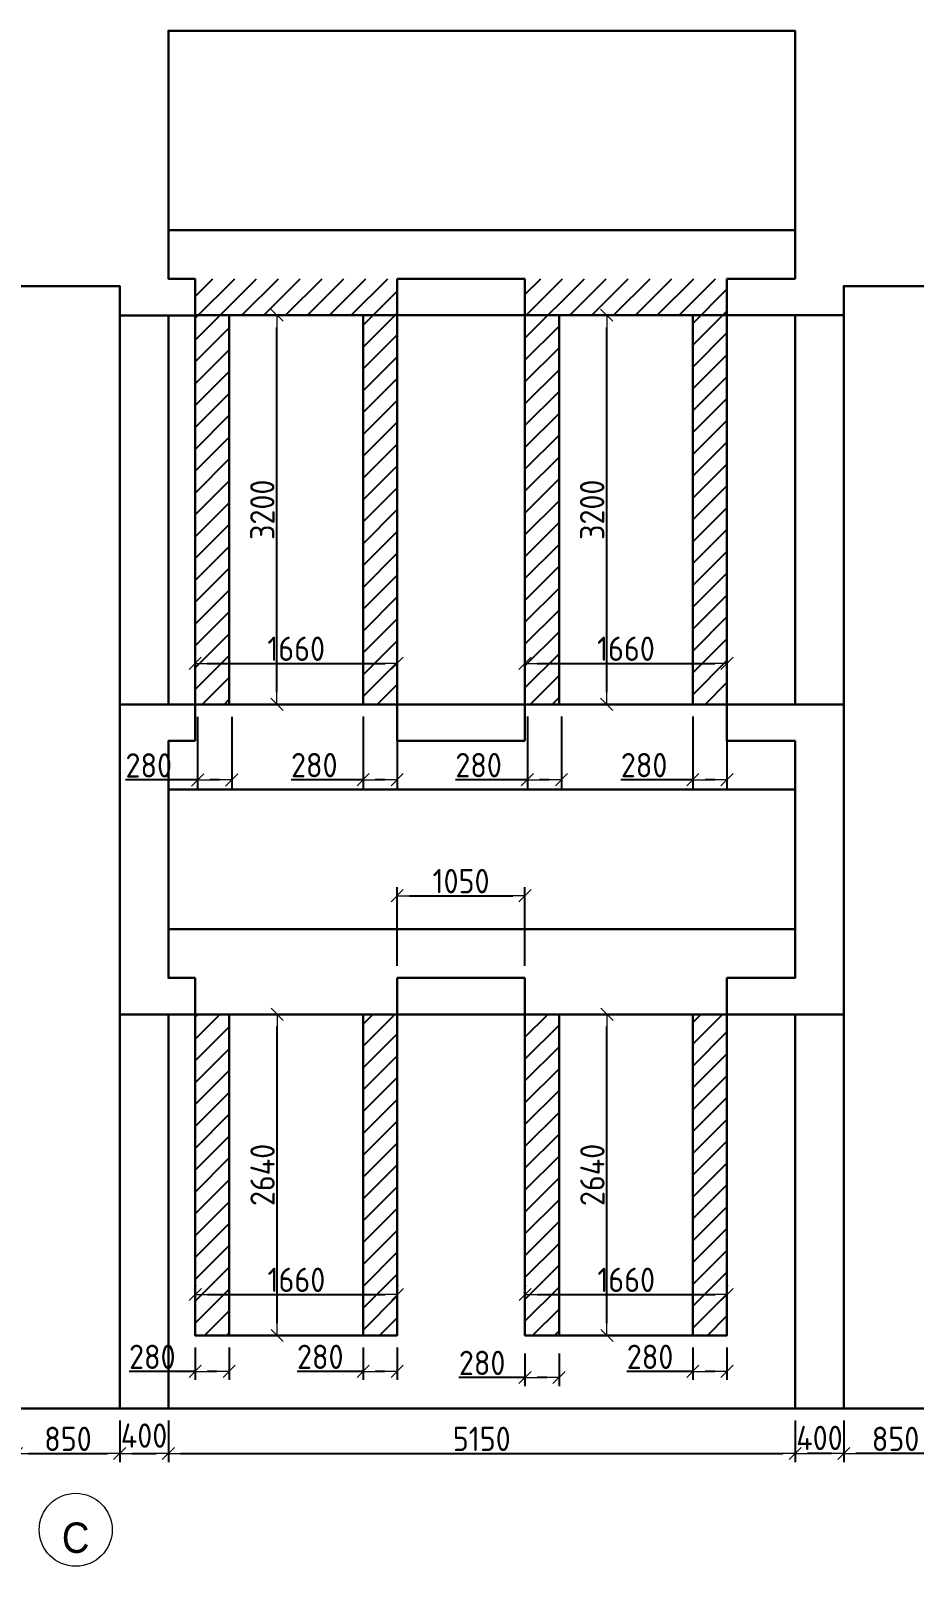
# Model space of a CAD drawing. Header units: millimetres. Extents: x -213536 to 1564669, y -45299 to 942238.
# Drawn here: x 186380 to 193640, y -45284 to -32655 of the extents above; entities that cross this region are included whole.
import ezdxf

# ---------------------------------------------------------------- set-up
doc = ezdxf.new("R2010")
doc.units = ezdxf.units.MM
doc.linetypes.add('50_200_ШТРИХ_1Т_ш5_п1_п1_', pattern=[700, 500, -100, 0, -100])
doc.layers.add('$AUDIT_BAD_LAYER1', color=7, linetype='Continuous')
for name, color, linetype, lineweight in [('Оси-1', 7, 'Continuous', 20), ('Оси-2', 7, '50_200_ШТРИХ_1Т_ш5_п1_п1_', 9), ('Основные линии', 7, 'Continuous', 30), ('Размеры', 7, 'Continuous', 15)]:
    doc.layers.add(name, color=color, linetype=linetype, lineweight=lineweight)
doc.styles.add('Arial', font='arial.ttf', dxfattribs={"width": 0.9, "height": 500})
doc.styles.add('СПДС', font='isocpeur.ttf', dxfattribs={"width": 0.9})
doc.dimstyles.new('Размера А3', dxfattribs={"dimtxt": 200, "dimasz": 100, "dimexe": 70, "dimexo": 100, "dimgap": 20, "dimtad": 1, "dimdec": 0, "dimrnd": 10, "dimzin": 0, "dimdsep": 46, "dimtxsty": 'СПДС', "dimblk": 'ARROWHEAD_6', "dimcen": 1, "dimclrd": 256, "dimclre": 256, "dimclrt": 256, "dimazin": 0, "dimtfac": 1, "dimtdec": 0, "dimtmove": 2, "dimatfit": 3, "dimfxl": 1, "dimtolj": 1, "dimtzin": 0, "dimarcsym": 0})

# ---------------------------------------------------------------- blocks, each defined once
blk = doc.blocks.new('ARROWHEAD_6')
at = {"color": 0, "linetype": 'Continuous'}
for p, q in [((0, 0), (-1, 0)), ((-0.5, -0.5), (0.5, 0.5))]:
    blk.add_line(p, q, dxfattribs=at)
blk = doc.blocks.new('*D5671')
at = {"layer": 'Defpoints', "color": 0, "lineweight": 50, "transparency": 16777216}
for p in [(188204, -34995), (188403, -34995), (188204, -38195)]:
    blk.add_point(p, dxfattribs=at)
at = {"layer": 'Размеры', "lineweight": -2, "transparency": 16777216}
for p, q in [((188304, -34995), (188473, -34995)), ((188403, -38095), (188403, -35095)), ((188304, -38195), (188473, -38195))]:
    blk.add_line(p, q, dxfattribs=at)
at = {"layer": 'Размеры', "lineweight": -2, "transparency": 16777216, "xscale": 100, "yscale": 100, "zscale": 100}
for p, rotation in [((188403, -34995), 90), ((188403, -38195), 270)]:
    blk.add_blockref('ARROWHEAD_6', p, dxfattribs=dict(at, rotation=rotation))
at = {"layer": 'Размеры', "lineweight": 15, "transparency": 16777216, "insert": (188283, -36595), "char_height": 200, "attachment_point": 5, "rotation": 90, "style": 'СПДС'}
blk.add_mtext('\\A1;3200', dxfattribs=at)
blk = doc.blocks.new('*D5672')
at = {"layer": 'Defpoints', "color": 0, "lineweight": 50, "transparency": 16777216}
for p in [(190914, -34995), (191113, -34995), (190914, -38195)]:
    blk.add_point(p, dxfattribs=at)
at = {"layer": 'Размеры', "lineweight": -2, "transparency": 16777216}
for p, q in [((191014, -34995), (191183, -34995)), ((191113, -38095), (191113, -35095)), ((191014, -38195), (191183, -38195))]:
    blk.add_line(p, q, dxfattribs=at)
at = {"layer": 'Размеры', "lineweight": -2, "transparency": 16777216, "xscale": 100, "yscale": 100, "zscale": 100}
for p, rotation in [((191113, -34995), 90), ((191113, -38195), 270)]:
    blk.add_blockref('ARROWHEAD_6', p, dxfattribs=dict(at, rotation=rotation))
at = {"layer": 'Размеры', "lineweight": 15, "transparency": 16777216, "insert": (190993, -36595), "char_height": 200, "attachment_point": 5, "rotation": 90, "style": 'СПДС'}
blk.add_mtext('\\A1;3200', dxfattribs=at)
blk = doc.blocks.new('*D5695')
at = {"layer": 'Defpoints', "color": 0, "lineweight": 50, "transparency": 16777216}
for p in [(189393, -43048), (187733, -43073), (189393, -43073)]:
    blk.add_point(p, dxfattribs=at)
at = {"layer": 'Размеры', "lineweight": -2, "transparency": 16777216}
for p, q in [((187733, -42973), (187733, -42978)), ((187833, -43048), (189293, -43048)), ((189393, -42973), (189393, -42978))]:
    blk.add_line(p, q, dxfattribs=at)
at = {"layer": 'Размеры', "lineweight": -2, "transparency": 16777216, "xscale": 100, "yscale": 100, "zscale": 100, "rotation": 180}
blk.add_blockref('ARROWHEAD_6', (187733, -43048), dxfattribs=at)
at = {"layer": 'Размеры', "lineweight": -2, "transparency": 16777216, "xscale": 100, "yscale": 100, "zscale": 100}
blk.add_blockref('ARROWHEAD_6', (189393, -43048), dxfattribs=at)
at = {"layer": 'Размеры', "lineweight": 15, "transparency": 16777216, "insert": (188563, -42928), "char_height": 200, "attachment_point": 5, "style": 'СПДС'}
blk.add_mtext('\\A1;1660', dxfattribs=at)
blk = doc.blocks.new('*D5696')
at = {"layer": 'Defpoints', "color": 0, "lineweight": 50, "transparency": 16777216}
for p in [(188207, -40745), (188405, -40745), (188207, -43385)]:
    blk.add_point(p, dxfattribs=at)
at = {"layer": 'Размеры', "lineweight": -2, "transparency": 16777216}
for p, q in [((188307, -40745), (188475, -40745)), ((188405, -43285), (188405, -40845)), ((188307, -43385), (188475, -43385))]:
    blk.add_line(p, q, dxfattribs=at)
at = {"layer": 'Размеры', "lineweight": -2, "transparency": 16777216, "xscale": 100, "yscale": 100, "zscale": 100}
for p, rotation in [((188405, -40745), 90), ((188405, -43385), 270)]:
    blk.add_blockref('ARROWHEAD_6', p, dxfattribs=dict(at, rotation=rotation))
at = {"layer": 'Размеры', "lineweight": 15, "transparency": 16777216, "insert": (188285, -42065), "char_height": 200, "attachment_point": 5, "rotation": 90, "style": 'СПДС'}
blk.add_mtext('\\A1;2640', dxfattribs=at)
blk = doc.blocks.new('*D5697')
at = {"layer": 'Defpoints', "color": 0, "lineweight": 50, "transparency": 16777216}
for p in [(188207, -40745), (188405, -40745), (188207, -43385)]:
    blk.add_point(p, dxfattribs=at)
at = {"layer": 'Размеры', "lineweight": -2, "transparency": 16777216}
for p, q in [((188307, -40745), (188475, -40745)), ((188405, -43285), (188405, -40845)), ((188307, -43385), (188475, -43385))]:
    blk.add_line(p, q, dxfattribs=at)
at = {"layer": 'Размеры', "lineweight": -2, "transparency": 16777216, "xscale": 100, "yscale": 100, "zscale": 100}
for p, rotation in [((188405, -40745), 90), ((188405, -43385), 270)]:
    blk.add_blockref('ARROWHEAD_6', p, dxfattribs=dict(at, rotation=rotation))
at = {"layer": 'Размеры', "lineweight": 15, "transparency": 16777216, "insert": (188285, -42065), "char_height": 200, "attachment_point": 5, "rotation": 90, "style": 'СПДС'}
blk.add_mtext('\\A1;2640', dxfattribs=at)
blk = doc.blocks.new('*D5698')
at = {"layer": 'Defpoints', "color": 0, "lineweight": 50, "transparency": 16777216}
for p in [(192103, -43048), (190443, -43073), (192103, -43073)]:
    blk.add_point(p, dxfattribs=at)
at = {"layer": 'Размеры', "lineweight": -2, "transparency": 16777216}
for p, q in [((190443, -42973), (190443, -42978)), ((190543, -43048), (192003, -43048)), ((192103, -42973), (192103, -42978))]:
    blk.add_line(p, q, dxfattribs=at)
at = {"layer": 'Размеры', "lineweight": -2, "transparency": 16777216, "xscale": 100, "yscale": 100, "zscale": 100, "rotation": 180}
blk.add_blockref('ARROWHEAD_6', (190443, -43048), dxfattribs=at)
at = {"layer": 'Размеры', "lineweight": -2, "transparency": 16777216, "xscale": 100, "yscale": 100, "zscale": 100}
blk.add_blockref('ARROWHEAD_6', (192103, -43048), dxfattribs=at)
at = {"layer": 'Размеры', "lineweight": 15, "transparency": 16777216, "insert": (191273, -42928), "char_height": 200, "attachment_point": 5, "style": 'СПДС'}
blk.add_mtext('\\A1;1660', dxfattribs=at)
blk = doc.blocks.new('*D5699')
at = {"layer": 'Defpoints', "color": 0, "lineweight": 50, "transparency": 16777216}
for p in [(190917, -40745), (191115, -40745), (190917, -43385)]:
    blk.add_point(p, dxfattribs=at)
at = {"layer": 'Размеры', "lineweight": -2, "transparency": 16777216}
for p, q in [((191017, -40745), (191185, -40745)), ((191115, -43285), (191115, -40845)), ((191017, -43385), (191185, -43385))]:
    blk.add_line(p, q, dxfattribs=at)
at = {"layer": 'Размеры', "lineweight": -2, "transparency": 16777216, "xscale": 100, "yscale": 100, "zscale": 100}
for p, rotation in [((191115, -40745), 90), ((191115, -43385), 270)]:
    blk.add_blockref('ARROWHEAD_6', p, dxfattribs=dict(at, rotation=rotation))
at = {"layer": 'Размеры', "lineweight": 15, "transparency": 16777216, "insert": (190995, -42065), "char_height": 200, "attachment_point": 5, "rotation": 90, "style": 'СПДС'}
blk.add_mtext('\\A1;2640', dxfattribs=at)
blk = doc.blocks.new('*D5700')
at = {"layer": 'Defpoints', "color": 0, "lineweight": 50, "transparency": 16777216}
for p in [(190917, -40745), (191115, -40745), (190917, -43385)]:
    blk.add_point(p, dxfattribs=at)
at = {"layer": 'Размеры', "lineweight": -2, "transparency": 16777216}
for p, q in [((191017, -40745), (191185, -40745)), ((191115, -43285), (191115, -40845)), ((191017, -43385), (191185, -43385))]:
    blk.add_line(p, q, dxfattribs=at)
at = {"layer": 'Размеры', "lineweight": -2, "transparency": 16777216, "xscale": 100, "yscale": 100, "zscale": 100}
for p, rotation in [((191115, -40745), 90), ((191115, -43385), 270)]:
    blk.add_blockref('ARROWHEAD_6', p, dxfattribs=dict(at, rotation=rotation))
at = {"layer": 'Размеры', "lineweight": 15, "transparency": 16777216, "insert": (190995, -42065), "char_height": 200, "attachment_point": 5, "rotation": 90, "style": 'СПДС'}
blk.add_mtext('\\A1;2640', dxfattribs=at)
blk = doc.blocks.new('*D5704')
at = {"layer": 'Defpoints', "color": 0, "lineweight": 50, "transparency": 16777216}
for p in [(187731, -37883), (189391, -37858), (189391, -37883)]:
    blk.add_point(p, dxfattribs=at)
at = {"layer": 'Размеры', "lineweight": -2, "transparency": 16777216}
for p, q in [((187731, -37783), (187731, -37788)), ((187831, -37858), (189291, -37858)), ((189391, -37783), (189391, -37788))]:
    blk.add_line(p, q, dxfattribs=at)
at = {"layer": 'Размеры', "lineweight": -2, "transparency": 16777216, "xscale": 100, "yscale": 100, "zscale": 100, "rotation": 180}
blk.add_blockref('ARROWHEAD_6', (187731, -37858), dxfattribs=at)
at = {"layer": 'Размеры', "lineweight": -2, "transparency": 16777216, "xscale": 100, "yscale": 100, "zscale": 100}
blk.add_blockref('ARROWHEAD_6', (189391, -37858), dxfattribs=at)
at = {"layer": 'Размеры', "lineweight": 15, "transparency": 16777216, "insert": (188561, -37738), "char_height": 200, "attachment_point": 5, "style": 'СПДС'}
blk.add_mtext('\\A1;1660', dxfattribs=at)
blk = doc.blocks.new('*D5707')
at = {"layer": 'Defpoints', "color": 0, "lineweight": 50, "transparency": 16777216}
for p in [(190441, -37883), (192101, -37858), (192101, -37883)]:
    blk.add_point(p, dxfattribs=at)
at = {"layer": 'Размеры', "lineweight": -2, "transparency": 16777216}
for p, q in [((190441, -37783), (190441, -37788)), ((190541, -37858), (192001, -37858)), ((192101, -37783), (192101, -37788))]:
    blk.add_line(p, q, dxfattribs=at)
at = {"layer": 'Размеры', "lineweight": -2, "transparency": 16777216, "xscale": 100, "yscale": 100, "zscale": 100, "rotation": 180}
blk.add_blockref('ARROWHEAD_6', (190441, -37858), dxfattribs=at)
at = {"layer": 'Размеры', "lineweight": -2, "transparency": 16777216, "xscale": 100, "yscale": 100, "zscale": 100}
blk.add_blockref('ARROWHEAD_6', (192101, -37858), dxfattribs=at)
at = {"layer": 'Размеры', "lineweight": 15, "transparency": 16777216, "insert": (191271, -37738), "char_height": 200, "attachment_point": 5, "style": 'СПДС'}
blk.add_mtext('\\A1;1660', dxfattribs=at)
blk = doc.blocks.new('*D5798')
at = {"layer": 'Defpoints', "color": 0, "lineweight": 50, "transparency": 16777216}
for p in [(186261, -43985), (187111, -43985), (187111, -44356)]:
    blk.add_point(p, dxfattribs=at)
at = {"layer": 'Размеры', "lineweight": -2, "transparency": 16777216}
for p, q in [((186261, -44085), (186261, -44426)), ((187111, -44085), (187111, -44426)), ((186361, -44356), (187011, -44356))]:
    blk.add_line(p, q, dxfattribs=at)
at = {"layer": 'Размеры', "lineweight": -2, "transparency": 16777216, "xscale": 100, "yscale": 100, "zscale": 100, "rotation": 180}
blk.add_blockref('ARROWHEAD_6', (186261, -44356), dxfattribs=at)
at = {"layer": 'Размеры', "lineweight": -2, "transparency": 16777216, "xscale": 100, "yscale": 100, "zscale": 100}
blk.add_blockref('ARROWHEAD_6', (187111, -44356), dxfattribs=at)
at = {"layer": 'Размеры', "lineweight": 15, "transparency": 16777216, "insert": (186686, -44236), "char_height": 200, "attachment_point": 5, "style": 'СПДС'}
blk.add_mtext('\\A1;850', dxfattribs=at)
blk = doc.blocks.new('*D5799')
at = {"layer": 'Defpoints', "color": 0, "lineweight": 50, "transparency": 16777216}
for p in [(187111, -43985), (187511, -43985), (187511, -44356)]:
    blk.add_point(p, dxfattribs=at)
at = {"layer": 'Размеры', "lineweight": -2, "transparency": 16777216}
for p, q in [((187111, -44085), (187111, -44426)), ((187511, -44085), (187511, -44426)), ((187211, -44356), (187411, -44356))]:
    blk.add_line(p, q, dxfattribs=at)
at = {"layer": 'Размеры', "lineweight": -2, "transparency": 16777216, "xscale": 100, "yscale": 100, "zscale": 100, "rotation": 180}
blk.add_blockref('ARROWHEAD_6', (187111, -44356), dxfattribs=at)
at = {"layer": 'Размеры', "lineweight": -2, "transparency": 16777216, "xscale": 100, "yscale": 100, "zscale": 100}
blk.add_blockref('ARROWHEAD_6', (187511, -44356), dxfattribs=at)
at = {"layer": 'Размеры', "lineweight": 15, "transparency": 16777216, "insert": (187311, -44209), "char_height": 200, "attachment_point": 5, "style": 'СПДС'}
blk.add_mtext('\\A1;400', dxfattribs=at)
blk = doc.blocks.new('*D5800')
at = {"layer": 'Defpoints', "color": 0, "lineweight": 50, "transparency": 16777216}
for p in [(187511, -43985), (192661, -43985), (192661, -44356)]:
    blk.add_point(p, dxfattribs=at)
at = {"layer": 'Размеры', "lineweight": -2, "transparency": 16777216}
for p, q in [((187511, -44085), (187511, -44426)), ((192661, -44085), (192661, -44426)), ((187611, -44356), (192561, -44356))]:
    blk.add_line(p, q, dxfattribs=at)
at = {"layer": 'Размеры', "lineweight": -2, "transparency": 16777216, "xscale": 100, "yscale": 100, "zscale": 100, "rotation": 180}
blk.add_blockref('ARROWHEAD_6', (187511, -44356), dxfattribs=at)
at = {"layer": 'Размеры', "lineweight": -2, "transparency": 16777216, "xscale": 100, "yscale": 100, "zscale": 100}
blk.add_blockref('ARROWHEAD_6', (192661, -44356), dxfattribs=at)
at = {"layer": 'Размеры', "lineweight": 15, "transparency": 16777216, "insert": (190086, -44236), "char_height": 200, "attachment_point": 5, "style": 'СПДС'}
blk.add_mtext('\\A1;5150', dxfattribs=at)
blk = doc.blocks.new('*D5801')
at = {"layer": 'Defpoints', "color": 0, "lineweight": 50, "transparency": 16777216}
for p in [(192661, -43985), (193061, -43985), (192661, -44356)]:
    blk.add_point(p, dxfattribs=at)
at = {"layer": 'Размеры', "lineweight": -2, "transparency": 16777216}
for p, q in [((192661, -44085), (192661, -44426)), ((193061, -44085), (193061, -44426)), ((192961, -44356), (192761, -44356))]:
    blk.add_line(p, q, dxfattribs=at)
at = {"layer": 'Размеры', "lineweight": -2, "transparency": 16777216, "xscale": 100, "yscale": 100, "zscale": 100, "rotation": 180}
blk.add_blockref('ARROWHEAD_6', (192661, -44356), dxfattribs=at)
at = {"layer": 'Размеры', "lineweight": -2, "transparency": 16777216, "xscale": 100, "yscale": 100, "zscale": 100}
blk.add_blockref('ARROWHEAD_6', (193061, -44356), dxfattribs=at)
at = {"layer": 'Размеры', "lineweight": 15, "transparency": 16777216, "insert": (192861, -44228), "char_height": 200, "attachment_point": 5, "style": 'СПДС'}
blk.add_mtext('\\A1;400', dxfattribs=at)
blk = doc.blocks.new('*D5802')
at = {"layer": 'Defpoints', "color": 0, "lineweight": 50, "transparency": 16777216}
for p in [(193061, -43985), (193911, -43985), (193061, -44356)]:
    blk.add_point(p, dxfattribs=at)
at = {"layer": 'Размеры', "lineweight": -2, "transparency": 16777216}
for p, q in [((193061, -44085), (193061, -44426)), ((193911, -44085), (193911, -44426)), ((193811, -44356), (193161, -44356))]:
    blk.add_line(p, q, dxfattribs=at)
at = {"layer": 'Размеры', "lineweight": -2, "transparency": 16777216, "xscale": 100, "yscale": 100, "zscale": 100, "rotation": 180}
blk.add_blockref('ARROWHEAD_6', (193061, -44356), dxfattribs=at)
at = {"layer": 'Размеры', "lineweight": -2, "transparency": 16777216, "xscale": 100, "yscale": 100, "zscale": 100}
blk.add_blockref('ARROWHEAD_6', (193911, -44356), dxfattribs=at)
at = {"layer": 'Размеры', "lineweight": 15, "transparency": 16777216, "insert": (193486, -44236), "char_height": 200, "attachment_point": 5, "style": 'СПДС'}
blk.add_mtext('\\A1;850', dxfattribs=at)
blk = doc.blocks.new('*D5814')
at = {"layer": 'Defpoints', "color": 0, "lineweight": 50, "transparency": 16777216}
for p in [(190441, -39769), (189391, -40445), (190441, -40445)]:
    blk.add_point(p, dxfattribs=at)
at = {"layer": 'Размеры', "lineweight": -2, "transparency": 16777216}
for p, q in [((189391, -40345), (189391, -39699)), ((189491, -39769), (190341, -39769)), ((190441, -40345), (190441, -39699))]:
    blk.add_line(p, q, dxfattribs=at)
at = {"layer": 'Размеры', "lineweight": -2, "transparency": 16777216, "xscale": 100, "yscale": 100, "zscale": 100, "rotation": 180}
blk.add_blockref('ARROWHEAD_6', (189391, -39769), dxfattribs=at)
at = {"layer": 'Размеры', "lineweight": -2, "transparency": 16777216, "xscale": 100, "yscale": 100, "zscale": 100}
blk.add_blockref('ARROWHEAD_6', (190441, -39769), dxfattribs=at)
at = {"layer": 'Размеры', "lineweight": 15, "transparency": 16777216, "insert": (189916, -39649), "char_height": 200, "attachment_point": 5, "style": 'СПДС'}
blk.add_mtext('\\A1;1050', dxfattribs=at)
blk = doc.blocks.new('Ось сетки - Круг_Ø6_00__ISO-2_5_0_9K_-17386508-АИ_План этажа Радиаторы_2')
at = {"layer": 'Оси-1'}
blk.add_circle((0, 0), 3, dxfattribs=at)
blk = doc.blocks.new('*D5723')
at = {"layer": 'Defpoints', "color": 0, "lineweight": 50, "transparency": 16777216}
for p in [(187751, -38197), (188031, -38197), (188031, -38817)]:
    blk.add_point(p, dxfattribs=at)
at = {"layer": 'Размеры', "lineweight": -2, "transparency": 16777216}
for p, q in [((187751, -38297), (187751, -38887)), ((188031, -38297), (188031, -38887)), ((187751, -38817), (187159, -38817)), ((187931, -38817), (187851, -38817))]:
    blk.add_line(p, q, dxfattribs=at)
at = {"layer": 'Размеры', "lineweight": -2, "transparency": 16777216, "xscale": 100, "yscale": 100, "zscale": 100, "rotation": 180}
blk.add_blockref('ARROWHEAD_6', (187751, -38817), dxfattribs=at)
at = {"layer": 'Размеры', "lineweight": -2, "transparency": 16777216, "xscale": 100, "yscale": 100, "zscale": 100}
blk.add_blockref('ARROWHEAD_6', (188031, -38817), dxfattribs=at)
at = {"layer": 'Размеры', "transparency": 16777216, "insert": (187350, -38697), "char_height": 200, "attachment_point": 5, "style": 'СПДС'}
blk.add_mtext('\\A1;280', dxfattribs=at)
blk = doc.blocks.new('*D5724')
at = {"layer": 'Defpoints', "color": 0, "lineweight": 50, "transparency": 16777216}
for p in [(189111, -38195), (189391, -38195), (189391, -38815)]:
    blk.add_point(p, dxfattribs=at)
at = {"layer": 'Размеры', "lineweight": -2, "transparency": 16777216}
for p, q in [((189111, -38295), (189111, -38885)), ((189391, -38295), (189391, -38885)), ((189111, -38815), (188519, -38815)), ((189291, -38815), (189211, -38815))]:
    blk.add_line(p, q, dxfattribs=at)
at = {"layer": 'Размеры', "lineweight": -2, "transparency": 16777216, "xscale": 100, "yscale": 100, "zscale": 100, "rotation": 180}
blk.add_blockref('ARROWHEAD_6', (189111, -38815), dxfattribs=at)
at = {"layer": 'Размеры', "lineweight": -2, "transparency": 16777216, "xscale": 100, "yscale": 100, "zscale": 100}
blk.add_blockref('ARROWHEAD_6', (189391, -38815), dxfattribs=at)
at = {"layer": 'Размеры', "transparency": 16777216, "insert": (188710, -38695), "char_height": 200, "attachment_point": 5, "style": 'СПДС'}
blk.add_mtext('\\A1;280', dxfattribs=at)
blk = doc.blocks.new('*D5725')
at = {"layer": 'Defpoints', "color": 0, "lineweight": 50, "transparency": 16777216}
for p in [(190461, -38195), (190741, -38195), (190741, -38815)]:
    blk.add_point(p, dxfattribs=at)
at = {"layer": 'Размеры', "lineweight": -2, "transparency": 16777216}
for p, q in [((190461, -38295), (190461, -38885)), ((190741, -38295), (190741, -38885)), ((190461, -38815), (189869, -38815)), ((190641, -38815), (190561, -38815))]:
    blk.add_line(p, q, dxfattribs=at)
at = {"layer": 'Размеры', "lineweight": -2, "transparency": 16777216, "xscale": 100, "yscale": 100, "zscale": 100, "rotation": 180}
blk.add_blockref('ARROWHEAD_6', (190461, -38815), dxfattribs=at)
at = {"layer": 'Размеры', "lineweight": -2, "transparency": 16777216, "xscale": 100, "yscale": 100, "zscale": 100}
blk.add_blockref('ARROWHEAD_6', (190741, -38815), dxfattribs=at)
at = {"layer": 'Размеры', "transparency": 16777216, "insert": (190060, -38695), "char_height": 200, "attachment_point": 5, "style": 'СПДС'}
blk.add_mtext('\\A1;280', dxfattribs=at)
blk = doc.blocks.new('*D5726')
at = {"layer": 'Defpoints', "color": 0, "lineweight": 50, "transparency": 16777216}
for p in [(191821, -38195), (192101, -38195), (192101, -38815)]:
    blk.add_point(p, dxfattribs=at)
at = {"layer": 'Размеры', "lineweight": -2, "transparency": 16777216}
for p, q in [((191821, -38295), (191821, -38885)), ((192101, -38295), (192101, -38885)), ((191821, -38815), (191229, -38815)), ((192001, -38815), (191921, -38815))]:
    blk.add_line(p, q, dxfattribs=at)
at = {"layer": 'Размеры', "lineweight": -2, "transparency": 16777216, "xscale": 100, "yscale": 100, "zscale": 100, "rotation": 180}
blk.add_blockref('ARROWHEAD_6', (191821, -38815), dxfattribs=at)
at = {"layer": 'Размеры', "lineweight": -2, "transparency": 16777216, "xscale": 100, "yscale": 100, "zscale": 100}
blk.add_blockref('ARROWHEAD_6', (192101, -38815), dxfattribs=at)
at = {"layer": 'Размеры', "transparency": 16777216, "insert": (191420, -38695), "char_height": 200, "attachment_point": 5, "style": 'СПДС'}
blk.add_mtext('\\A1;280', dxfattribs=at)
blk = doc.blocks.new('*D5739')
at = {"layer": 'Defpoints', "color": 0, "lineweight": 50, "transparency": 16777216}
for p in [(187731, -43385), (188011, -43385), (188011, -43681)]:
    blk.add_point(p, dxfattribs=at)
at = {"layer": 'Размеры', "lineweight": -2, "transparency": 16777216}
for p, q in [((187731, -43485), (187731, -43751)), ((188011, -43485), (188011, -43751)), ((187731, -43681), (187188, -43681)), ((187911, -43681), (187831, -43681))]:
    blk.add_line(p, q, dxfattribs=at)
at = {"layer": 'Размеры', "lineweight": -2, "transparency": 16777216, "xscale": 100, "yscale": 100, "zscale": 100, "rotation": 180}
blk.add_blockref('ARROWHEAD_6', (187731, -43681), dxfattribs=at)
at = {"layer": 'Размеры', "lineweight": -2, "transparency": 16777216, "xscale": 100, "yscale": 100, "zscale": 100}
blk.add_blockref('ARROWHEAD_6', (188011, -43681), dxfattribs=at)
at = {"layer": 'Размеры', "transparency": 16777216, "insert": (187379, -43561), "char_height": 200, "attachment_point": 5, "style": 'СПДС'}
blk.add_mtext('\\A1;280', dxfattribs=at)
blk = doc.blocks.new('*D5740')
at = {"layer": 'Defpoints', "color": 0, "lineweight": 50, "transparency": 16777216}
for p in [(189111, -43385), (189391, -43385), (189391, -43681)]:
    blk.add_point(p, dxfattribs=at)
at = {"layer": 'Размеры', "lineweight": -2, "transparency": 16777216}
for p, q in [((189111, -43485), (189111, -43751)), ((189391, -43485), (189391, -43751)), ((189111, -43681), (188568, -43681)), ((189291, -43681), (189211, -43681))]:
    blk.add_line(p, q, dxfattribs=at)
at = {"layer": 'Размеры', "lineweight": -2, "transparency": 16777216, "xscale": 100, "yscale": 100, "zscale": 100, "rotation": 180}
blk.add_blockref('ARROWHEAD_6', (189111, -43681), dxfattribs=at)
at = {"layer": 'Размеры', "lineweight": -2, "transparency": 16777216, "xscale": 100, "yscale": 100, "zscale": 100}
blk.add_blockref('ARROWHEAD_6', (189391, -43681), dxfattribs=at)
at = {"layer": 'Размеры', "transparency": 16777216, "insert": (188759, -43561), "char_height": 200, "attachment_point": 5, "style": 'СПДС'}
blk.add_mtext('\\A1;280', dxfattribs=at)
blk = doc.blocks.new('*D5741')
at = {"layer": 'Defpoints', "color": 0, "lineweight": 50, "transparency": 16777216}
for p in [(190441, -43435), (190721, -43435), (190721, -43731)]:
    blk.add_point(p, dxfattribs=at)
at = {"layer": 'Размеры', "lineweight": -2, "transparency": 16777216}
for p, q in [((190441, -43535), (190441, -43801)), ((190721, -43535), (190721, -43801)), ((190441, -43731), (189898, -43731)), ((190621, -43731), (190541, -43731))]:
    blk.add_line(p, q, dxfattribs=at)
at = {"layer": 'Размеры', "lineweight": -2, "transparency": 16777216, "xscale": 100, "yscale": 100, "zscale": 100, "rotation": 180}
blk.add_blockref('ARROWHEAD_6', (190441, -43731), dxfattribs=at)
at = {"layer": 'Размеры', "lineweight": -2, "transparency": 16777216, "xscale": 100, "yscale": 100, "zscale": 100}
blk.add_blockref('ARROWHEAD_6', (190721, -43731), dxfattribs=at)
at = {"layer": 'Размеры', "transparency": 16777216, "insert": (190089, -43611), "char_height": 200, "attachment_point": 5, "style": 'СПДС'}
blk.add_mtext('\\A1;280', dxfattribs=at)
blk = doc.blocks.new('*D5742')
at = {"layer": 'Defpoints', "color": 0, "lineweight": 50, "transparency": 16777216}
for p in [(191821, -43385), (192101, -43385), (192101, -43681)]:
    blk.add_point(p, dxfattribs=at)
at = {"layer": 'Размеры', "lineweight": -2, "transparency": 16777216}
for p, q in [((191821, -43485), (191821, -43751)), ((192101, -43485), (192101, -43751)), ((191821, -43681), (191278, -43681)), ((192001, -43681), (191921, -43681))]:
    blk.add_line(p, q, dxfattribs=at)
at = {"layer": 'Размеры', "lineweight": -2, "transparency": 16777216, "xscale": 100, "yscale": 100, "zscale": 100, "rotation": 180}
blk.add_blockref('ARROWHEAD_6', (191821, -43681), dxfattribs=at)
at = {"layer": 'Размеры', "lineweight": -2, "transparency": 16777216, "xscale": 100, "yscale": 100, "zscale": 100}
blk.add_blockref('ARROWHEAD_6', (192101, -43681), dxfattribs=at)
at = {"layer": 'Размеры', "transparency": 16777216, "insert": (191469, -43561), "char_height": 200, "attachment_point": 5, "style": 'СПДС'}
blk.add_mtext('\\A1;280', dxfattribs=at)

msp = doc.modelspace()

# ---------------------------------------------------------------- hatches: boundary and pattern name
at = {"layer": '$AUDIT_BAD_LAYER1', "transparency": 33554559}
h = msp.add_hatch(dxfattribs=at)
h.set_pattern_fill('ANSI31', color=5, scale=40.0073)
h.paths.add_polyline_path([(168014.7, -34995.3), (167734.7, -34995.3), (167734.7, -38195.3), (168014.7, -38195.3)])
h.paths.add_polyline_path([(169394.7, -34695.3), (167734.7, -34695.3), (167734.7, -34995.3), (169394.7, -34995.3)])
h.paths.add_polyline_path([(169394.7, -34995.3), (169114.7, -34995.3), (169114.7, -38195.3), (169394.7, -38195.3)])
h.paths.add_polyline_path([(170605.7, -34995.3), (170325.7, -34995.3), (170325.7, -38195.3), (170605.7, -38195.3)])
h.paths.add_polyline_path([(171985.7, -34695.3), (170325.7, -34695.3), (170325.7, -34995.3), (170605.7, -34995.3), (171985.7, -34995.3)])
h.paths.add_polyline_path([(171985.7, -34995.3), (171705.7, -34995.3), (171705.7, -38195.3), (171985.7, -38195.3)])
h.paths.add_polyline_path([(174660.7, -34995.3), (174380.7, -34995.3), (174380.7, -38195.3), (174660.7, -38195.3)])
h.paths.add_polyline_path([(176040.7, -34695.3), (174380.7, -34695.3), (174380.7, -34995.3), (176040.7, -34995.3)])
h.paths.add_polyline_path([(176040.7, -34995.3), (175760.7, -34995.3), (175760.7, -38195.3), (176040.7, -38195.3)])
h.paths.add_polyline_path([(177350.7, -34995.3), (177070.7, -34995.3), (177070.7, -38195.3), (177350.7, -38195.3)])
h.paths.add_polyline_path([(178730.7, -34695.3), (177070.7, -34695.3), (177070.7, -34995.3), (178730.7, -34995.3)])
h.paths.add_polyline_path([(178730.7, -34995.3), (178450.7, -34995.3), (178450.7, -38195.3), (178730.7, -38195.3)])
h.paths.add_polyline_path([(181340.7, -34995.3), (181060.7, -34995.3), (181060.7, -38195.3), (181340.7, -38195.3)])
h.paths.add_polyline_path([(182720.7, -34695.3), (181060.7, -34695.3), (181060.7, -34995.3), (182720.7, -34995.3)])
h.paths.add_polyline_path([(182720.7, -34995.3), (182440.7, -34995.3), (182440.7, -38195.3), (182720.7, -38195.3)])
h.paths.add_polyline_path([(184030.7, -34995.3), (183750.7, -34995.3), (183750.7, -38195.3), (184030.7, -38195.3)])
h.paths.add_polyline_path([(185410.7, -34695.3), (183750.7, -34695.3), (183750.7, -34995.3), (185410.7, -34995.3)])
h.paths.add_polyline_path([(185410.7, -34995.3), (185130.7, -34995.3), (185130.7, -38195.3), (185410.7, -38195.3)])
h.paths.add_polyline_path([(188010.7, -34995.3), (187730.7, -34995.3), (187730.7, -38195.3), (188010.7, -38195.3)])
h.paths.add_polyline_path([(189390.7, -34695.3), (187730.7, -34695.3), (187730.7, -34995.3), (189390.7, -34995.3)])
h.paths.add_polyline_path([(189390.7, -34995.3), (189110.7, -34995.3), (189110.7, -38195.3), (189390.7, -38195.3)])
h.paths.add_polyline_path([(190720.7, -34995.3), (190440.7, -34995.3), (190440.7, -38195.3), (190720.7, -38195.3)])
h.paths.add_polyline_path([(192100.7, -34695.3), (190440.7, -34695.3), (190440.7, -34995.3), (190720.7, -34995.3), (192100.7, -34995.3)])
h.paths.add_polyline_path([(192100.7, -34995.3), (191820.7, -34995.3), (191820.7, -38195.3), (192100.7, -38195.3)])
h.paths.add_polyline_path([(194695.1, -34995.3), (194415.1, -34995.3), (194415.1, -38195.3), (194695.1, -38195.3)])
h.paths.add_polyline_path([(196075.1, -34695.3), (194415.1, -34695.3), (194415.1, -34995.3), (196075.1, -34995.3)])
h.paths.add_polyline_path([(196075.1, -34995.3), (195795.1, -34995.3), (195795.1, -38195.3), (196075.1, -38195.3)])
h.paths.add_polyline_path([(197530.7, -34995.3), (197250.7, -34995.3), (197250.7, -38195.3), (197530.7, -38195.3)])
h.paths.add_polyline_path([(198910.7, -34695.3), (197250.7, -34695.3), (197250.7, -34995.3), (198910.7, -34995.3)])
h.paths.add_polyline_path([(198910.7, -34995.3), (198630.7, -34995.3), (198630.7, -38195.3), (198910.7, -38195.3)])
h.paths.add_polyline_path([(168014.7, -40745.3), (167734.7, -40745.3), (167734.7, -43385.3), (168014.7, -43385.3)])
h.paths.add_polyline_path([(169394.7, -40745.3), (169114.7, -40745.3), (169114.7, -43385.3), (169394.7, -43385.3)])
h.paths.add_polyline_path([(170605.7, -40745.3), (170325.7, -40745.3), (170325.7, -43385.3), (170605.7, -43385.3)])
h.paths.add_polyline_path([(171985.7, -40745.3), (171705.7, -40745.3), (171705.7, -43385.3), (171985.7, -43385.3)])
h.paths.add_polyline_path([(174660.7, -40745.3), (174380.7, -40745.3), (174380.7, -43385.3), (174660.7, -43385.3)])
h.paths.add_polyline_path([(176040.7, -40745.3), (175760.7, -40745.3), (175760.7, -43385.3), (176040.7, -43385.3)])
h.paths.add_polyline_path([(181340.7, -40745.3), (181060.7, -40745.3), (181060.7, -43385.3), (181340.7, -43385.3)])
h.paths.add_polyline_path([(182720.7, -40745.3), (182440.7, -40745.3), (182440.7, -43385.3), (182720.7, -43385.3)])
h.paths.add_polyline_path([(184030.7, -40745.3), (183750.7, -40745.3), (183750.7, -43385.3), (184030.7, -43385.3)])
h.paths.add_polyline_path([(185410.7, -40745.3), (185130.7, -40745.3), (185130.7, -43385.3), (185410.7, -43385.3)])
h.paths.add_polyline_path([(189390.7, -40745.3), (189110.7, -40745.3), (189110.7, -43385.3), (189390.7, -43385.3)])
h.paths.add_polyline_path([(188010.7, -40745.3), (187730.7, -40745.3), (187730.7, -43385.3), (188010.7, -43385.3)])
h.paths.add_polyline_path([(190720.7, -40745.3), (190440.7, -40745.3), (190440.7, -43385.3), (190720.7, -43385.3)])
h.paths.add_polyline_path([(192100.7, -40745.3), (191820.7, -40745.3), (191820.7, -43385.3), (192100.7, -43385.3)])
h.paths.add_polyline_path([(194695.1, -40745.3), (194415.1, -40745.3), (194415.1, -43385.3), (194695.1, -43385.3)])
h.paths.add_polyline_path([(196075.1, -40745.3), (195795.1, -40745.3), (195795.1, -43385.3), (196075.1, -43385.3)])
h.paths.add_polyline_path([(197530.7, -40745.3), (197250.7, -40745.3), (197250.7, -43385.3), (197530.7, -43385.3)])
h.paths.add_polyline_path([(198910.7, -40745.3), (198630.7, -40745.3), (198630.7, -43385.3), (198910.7, -43385.3)])
h.paths.add_polyline_path([(177070.7, -40745.3), (177350.7, -40745.3), (177350.7, -43385.3), (177070.7, -43385.3)])
h.paths.add_polyline_path([(178450.7, -40745.3), (178730.7, -40745.3), (178730.7, -43385.3), (178450.7, -43385.3)])

# ---------------------------------------------------------------- linework, layer by layer
at = {"layer": 'Основные линии'}
for p, q in [((187730.7, -38195.3), (187730.7, -34995.3)), ((187730.7, -34995.3), (187730.7, -38195.3)), ((188010.7, -38197.5), (188010.7, -34997.5)), ((189110.7, -34997.5), (189110.7, -38197.5)), ((189390.7, -34995.3), (189390.7, -38195.3)), ((189390.7, -38195.3), (189390.7, -34995.3)), ((190440.7, -38195.3), (190440.7, -34995.3)), ((190440.7, -34995.3), (190440.7, -38195.3)), ((190720.7, -38195.3), (190720.7, -34995.3)), ((191820.7, -34995.3), (191820.7, -38195.3)), ((192100.7, -34995.3), (192100.7, -38195.3)), ((192100.7, -38195.3), (192100.7, -34995.3)), ((189390.7, -38195.3), (187730.7, -38195.3)), ((187730.7, -38195.3), (188030.7, -38195.3)), ((189090.7, -38195.3), (189390.7, -38195.3)), ((192100.7, -38195.3), (190440.7, -38195.3)), ((190440.7, -38195.3), (190740.7, -38195.3)), ((191800.7, -38195.3), (192100.7, -38195.3)), ((187110.7, -43985.3), (186260.7, -43985.3)), ((187110.7, -43985.3), (187510.7, -43985.3)), ((192660.7, -43985.3), (187510.7, -43985.3)), ((193060.7, -43985.3), (192660.7, -43985.3)), ((193910.7, -43985.3), (193060.7, -43985.3))]:
    msp.add_line(p, q, dxfattribs=at)
for points in [[(192660.7, -34295.3), (187510.7, -34295.3), (187510.7, -32655.3), (192660.7, -32655.3)], [(187510.7, -38197.5), (187110.7, -38197.5), (187110.7, -34997.5), (187510.7, -34997.5)], [(187510.7, -34997.5), (187730.7, -34997.5), (187730.7, -38195.3), (187510.7, -38195.3)], [(189390.7, -34995.3), (190440.7, -34995.3), (190440.7, -38195.3), (189390.7, -38195.3)], [(192660.7, -38195.3), (192100.7, -38195.3), (192100.7, -34995.3), (192660.7, -34995.3)], [(192660.7, -34995.3), (193060.7, -34995.3), (193060.7, -38195.3), (192660.7, -38195.3)], [(192660.7, -40045.3), (187510.7, -40045.3), (187510.7, -38895.3), (192660.7, -38895.3)], [(187110.7, -43985.3), (187510.7, -43985.3), (187510.7, -40745.3), (187110.7, -40745.3)], [(187510.7, -40745.3), (192660.7, -40745.3), (192660.7, -43985.3), (187510.7, -43985.3)], [(189390.7, -43385.3), (187730.7, -43385.3), (187730.7, -40745.3), (189390.7, -40745.3)], [(187730.7, -40745.3), (188010.7, -40745.3), (188010.7, -43385.3), (187730.7, -43385.3)], [(189110.7, -40745.3), (189390.7, -40745.3), (189390.7, -43385.3), (189110.7, -43385.3)], [(192100.7, -43385.3), (190440.7, -43385.3), (190440.7, -40745.3), (192100.7, -40745.3)], [(190440.7, -40745.3), (190720.7, -40745.3), (190720.7, -43385.3), (190440.7, -43385.3)], [(191820.7, -40745.3), (192100.7, -40745.3), (192100.7, -43385.3), (191820.7, -43385.3)], [(192660.7, -40745.3), (193060.7, -40745.3), (193060.7, -43985.3), (192660.7, -43985.3)]]:
    msp.add_lwpolyline(points, close=True, dxfattribs=at)
for points in [[(187730.7, -34695.3), (187510.7, -34695.3), (187510.7, -34295.3), (192660.7, -34295.3), (192660.7, -34695.3), (192100.7, -34695.3)], [(187730.7, -34695.3), (187730.7, -34995.3), (189390.7, -34995.3), (189390.7, -34695.3)], [(190440.7, -34695.3), (189390.7, -34695.3)], [(190440.7, -34695.3), (190440.7, -34995.3), (192100.7, -34995.3), (192100.7, -34695.3)], [(186260.7, -39595.3), (186260.7, -34755.3), (187110.7, -34755.3), (187110.7, -39595.3)], [(193060.7, -39595.3), (193060.7, -34755.3), (193910.7, -34755.3), (193910.7, -39595.3)], [(187730.7, -38495.3), (187730.7, -38195.3), (189390.7, -38195.3), (189390.7, -38495.3)], [(190440.7, -38495.3), (190440.7, -38195.3), (192100.7, -38195.3), (192100.7, -38495.3)], [(187730.7, -38495.3), (187510.7, -38495.3), (187510.7, -38895.3), (192660.7, -38895.3), (192660.7, -38495.3), (192100.7, -38495.3)], [(190440.7, -38495.3), (189390.7, -38495.3)], [(187110.7, -40745.3), (187110.7, -39595.3)], [(193060.7, -39595.3), (193060.7, -40745.3)], [(187730.7, -40445.3), (187510.7, -40445.3), (187510.7, -40045.3), (192660.7, -40045.3), (192660.7, -40445.3), (192100.7, -40445.3)], [(187730.7, -40445.3), (187730.7, -40745.3), (189390.7, -40745.3), (189390.7, -40445.3)], [(190440.7, -40445.3), (189390.7, -40445.3)], [(190440.7, -40445.3), (190440.7, -40745.3), (192100.7, -40745.3), (192100.7, -40445.3)]]:
    msp.add_lwpolyline(points, dxfattribs=at)

# ---------------------------------------------------------------- block references
at = {"layer": 'Оси-1', "xscale": 100, "yscale": 100, "zscale": 100, "rotation": 179.9999999999998}
msp.add_blockref('Ось сетки - Круг_Ø6_00__ISO-2_5_0_9K_-17386508-АИ_План этажа Радиаторы_2', (186749.3, -44983.6), dxfattribs=at)

# ---------------------------------------------------------------- texts
at = {"layer": 'Оси-2', "insert": (186749, -45050), "char_height": 250, "width": 428.4, "attachment_point": 5, "line_spacing_factor": 0.936439, "style": 'Arial'}
msp.add_mtext('\\pxqc,t4.572,9.144,13.716,18.288,22.86,27.432,32.004,36.576,41.148,45.72,50.292,54.864,59.436,64.008,68.58,73.152,77.724,82.296,86.868,91.44,96.012,100.584,105.156,109.728,114.3,118.872,123.444,128.016,132.588,137.16,141.732,146.304;С', dxfattribs=at)

# ---------------------------------------------------------------- dimensions: what is measured, and where the dimension line sits
at = {"layer": 'Размеры', "lineweight": 15}
for base, p1, p2, picture, middle in [((188402.6, -34995.3), (188204.2, -38195.3), (188204.2, -34995.3), '*D5671', (188282.6, -36595.3)), ((191112.6, -34995.3), (190914.2, -38195.3), (190914.2, -34995.3), '*D5672', (190992.6, -36595.3)), ((188405.2, -40745.3), (188206.8, -43385.3), (188206.8, -40745.3), '*D5696', (188285.2, -42065.3)), ((188405.2, -40745.3), (188206.8, -43385.3), (188206.8, -40745.3), '*D5697', (188285.2, -42065.3)), ((191115.2, -40745.3), (190916.8, -43385.3), (190916.8, -40745.3), '*D5699', (190995.2, -42065.3)), ((191115.2, -40745.3), (190916.8, -43385.3), (190916.8, -40745.3), '*D5700', (190995.2, -42065.3))]:
    dim = msp.add_linear_dim(base=base, p1=p1, p2=p2, angle=90, dimstyle='Размера А3', dxfattribs=at)
    dim.commit()
    dim.dimension.update_dxf_attribs({"geometry": picture, "text_midpoint": middle})
for base, p1, p2, picture, middle in [((189390.7, -37857.7), (187730.7, -37883.3), (189390.7, -37883.3), '*D5704', (188560.7, -37737.7)), ((192100.7, -37857.7), (190440.7, -37883.3), (192100.7, -37883.3), '*D5707', (191270.7, -37737.7)), ((190440.7, -39769), (189390.7, -40445.3), (190440.7, -40445.3), '*D5814', (189915.7, -39649)), ((189393.3, -43047.7), (187733.3, -43073.3), (189393.3, -43073.3), '*D5695', (188563.3, -42927.7)), ((192103.3, -43047.7), (190443.3, -43073.3), (192103.3, -43073.3), '*D5698', (191273.3, -42927.7)), ((187110.7, -44356.1), (186260.7, -43985.3), (187110.7, -43985.3), '*D5798', (186685.7, -44236.1)), ((192660.7, -44356.1), (187510.7, -43985.3), (192660.7, -43985.3), '*D5800', (190085.7, -44236.1)), ((193060.7, -44356.1), (193910.7, -43985.3), (193060.7, -43985.3), '*D5802', (193485.7, -44236.1))]:
    dim = msp.add_linear_dim(base=base, p1=p1, p2=p2, dimstyle='Размера А3', dxfattribs=at)
    dim.commit()
    dim.dimension.update_dxf_attribs({"geometry": picture, "text_midpoint": middle})
at = {"layer": 'Размеры'}
for base, p1, p2, picture, middle in [((188030.7, -38817.3), (187750.7, -38197.5), (188030.7, -38197.5), '*D5723', (187350, -38817.3)), ((189390.7, -38815.1), (189110.7, -38195.3), (189390.7, -38195.3), '*D5724', (188710, -38815.1)), ((190740.7, -38815.1), (190460.7, -38195.3), (190740.7, -38195.3), '*D5725', (190060, -38815.1)), ((192100.7, -38815.1), (191820.7, -38195.3), (192100.7, -38195.3), '*D5726', (191420, -38815.1)), ((188010.7, -43681.2), (187730.7, -43385.3), (188010.7, -43385.3), '*D5739', (187379.2, -43681.2)), ((189390.7, -43681.2), (189110.7, -43385.3), (189390.7, -43385.3), '*D5740', (188759.2, -43681.2)), ((190720.7, -43731.2), (190440.7, -43435.3), (190720.7, -43435.3), '*D5741', (190089.2, -43731.2)), ((192100.7, -43681.2), (191820.7, -43385.3), (192100.7, -43385.3), '*D5742', (191469.2, -43681.2))]:
    dim = msp.add_linear_dim(base=base, p1=p1, p2=p2, dimstyle='Размера А3', override={"dimtmove": 0}, dxfattribs=at)
    dim.commit()
    dim.dimension.update_dxf_attribs({"geometry": picture, "text_midpoint": middle, "dimtype": 160})
at = {"layer": 'Размеры', "lineweight": 15}
for base, p1, p2, picture, middle in [((187510.7, -44356.1), (187110.7, -43985.3), (187510.7, -43985.3), '*D5799', (187310.7, -44209.1)), ((192660.7, -44356.1), (193060.7, -43985.3), (192660.7, -43985.3), '*D5801', (192860.7, -44228.2))]:
    dim = msp.add_linear_dim(base=base, p1=p1, p2=p2, dimstyle='Размера А3', dxfattribs=at)
    dim.commit()
    dim.dimension.update_dxf_attribs({"geometry": picture, "text_midpoint": middle, "dimtype": 160})

doc.saveas('drawing.dxf')
